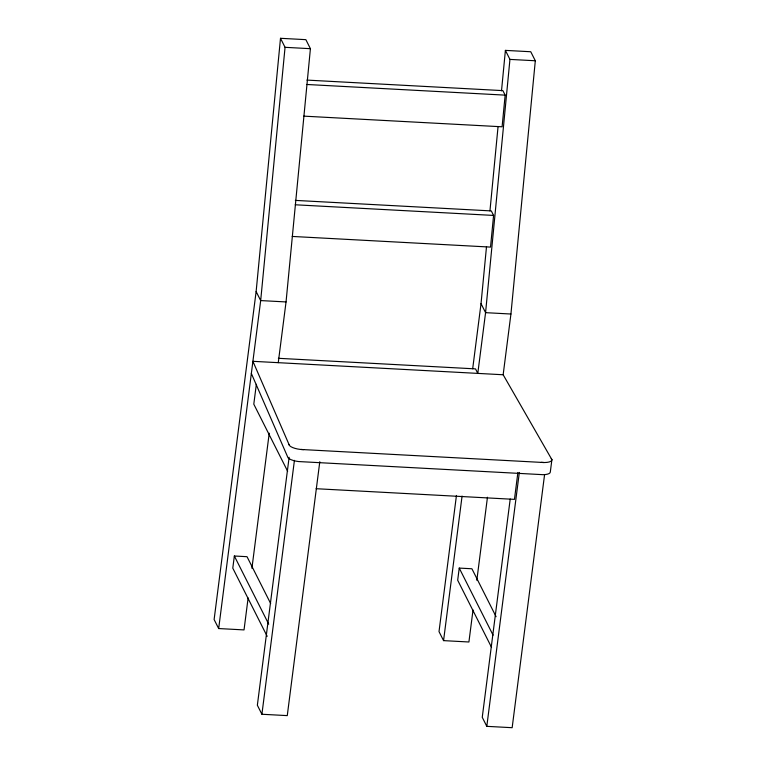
<?xml version="1.0" encoding="UTF-8"?>
<svg xmlns="http://www.w3.org/2000/svg" width="766" height="766" viewBox="0 0 766 766"><rect width="100%" height="100%" fill="white"/><g stroke="black" fill="none" stroke-linecap="round" stroke-linejoin="round"><path stroke-width="1.15" d="M248.127 597.911L244.028 629.911L218.674 628.551L214.116 619.522L256.131 291.559L280.5 38.3L305.864 39.66L310.412 48.689L286.044 301.938L278.259 362.672M280.5 38.3L285.057 47.32L260.679 300.578L218.674 628.551M472.679 368.762L481.029 303.633L486.515 246.566M489.953 210.899L498.072 126.476M501.51 90.809L505.397 50.384L530.752 51.743L535.31 60.763L510.932 314.022L503.157 374.756L551.798 459.447M295.35 200.395L491.303 210.918L493.582 215.428L490.527 247.092L292.191 236.435M306.927 80.095L502.879 90.627L505.158 95.137L502.103 126.792L303.767 116.135M505.397 50.384L509.945 59.403L485.577 312.662L477.793 373.396L475.523 368.886L278.374 358.296M270.666 603.551L247.025 556.691L234.348 556.011L232.787 568.152L267.181 636.316M256.342 384.312L253.795 404.17L287.652 471.272M251.918 568.286L269.23 433.192M289.127 457.264L257.357 705.237L261.905 714.257L287.269 715.616L319.795 461.716M261.905 714.257L294.431 460.356M456.45 495.449L439.014 631.605L443.562 640.625L468.916 641.994L473.024 609.956M443.562 640.625L462.08 496.052M496.1 616.697L471.913 568.765L459.236 568.085L457.685 580.235L491.533 647.337M476.825 580.293L487.463 497.239M510.213 499.011L482.254 717.311L486.803 726.34L512.157 727.7L544.53 474.987M517.893 472.498L514.455 499.365L316.109 488.708M486.803 726.34L519.329 472.44M251.344 373.463L288.045 457.809A11.327 3.744 7.3 0 0 298.644 461.553L543.027 474.681A11.327 3.744 7.3 0 0 550.323 471.894L551.884 459.744L551.271 458.537M303.623 449.623L300.195 449.403A11.327 3.744 7.3 0 1 289.605 445.659L288.993 444.443M285.057 47.32L310.412 48.689M509.945 59.403L535.31 60.763M306.812 84.48L505.158 95.137M295.236 204.781L493.582 215.428M286.044 301.938L260.679 300.578L256.131 291.559M510.932 314.022L485.577 312.662L481.029 303.633M503.157 374.756L252.904 361.313L289.385 445.352M301.067 449.479L543.745 462.52M541.189 462.377L544.578 462.53A11.327 3.744 7.3 0 0 551.884 459.744M459.236 568.085L493.093 635.186M234.348 556.011L268.732 624.175"/></g></svg>
